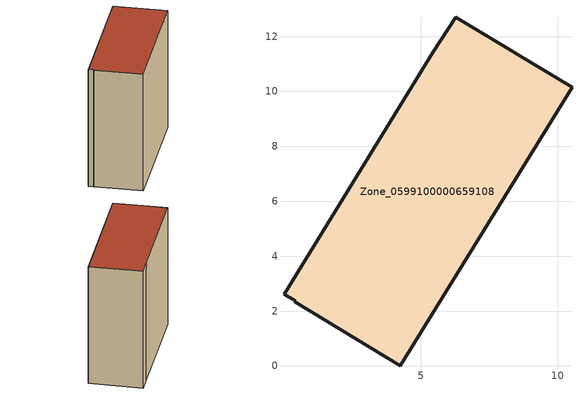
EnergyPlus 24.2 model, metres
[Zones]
Zone_0599100000659108
 floor ground (C_G): 0.43,2.38 0.01,2.6 5.46,11.44 6.28,12.71 10.51,10.15 4.26,0 0.41,2.33 z0
 wall outside (C_F): 10.51,10.15 6.28,12.71 5.46,11.44 0.01,2.6 0.43,2.38 0.41,2.33 4.26,0 10.51,10.15 z0:11.87
 roof outside (C_R): 0.01,2.6 0.43,2.38 0.41,2.33 4.26,0 10.51,10.15 6.28,12.71 5.46,11.44 z11.87
[BUILDING]
Pand.0599100000659108: North Axis=0; Terrain=City; Loads Convergence Tolerance Value=0.04; Temperature Convergence Tolerance Value=0.4; Solar Distribution=FullExterior; Maximum Number of Warmup Days=25; Minimum Number of Warmup Days=1
[Site:Location]
Rotterdam.The.Hague.AP_ZH_NLD Design_Conditions: Latitude=51.96; Longitude=4.45; Time Zone=1; Elevation=-4.5
[SITE:GROUNDTEMPERATURE:BUILDINGSURFACE]
18, 18, 18, 18, 18, 18, 18, 18, 18, 18, 18, 18
[MATERIAL] Thermal Absorptance=0.9; Solar Absorptance=0.7; Visible Absorptance=0.7
Name | Roughness | Thickness | Conductivity | Density | Specific Heat
G.TI.1946 | MediumSmooth | 0.15 | 1 | 540 | 1210
F.TI.1946 | Rough | 0.3 | 0.857143 | 1920 | 840
R.TI.1946 | MediumRough | 0.2 | 0.1 | 1500 | 1000
[CONSTRUCTION]
C_G: G.TI.1946
C_F: F.TI.1946
C_R: R.TI.1946
[ZONE]
Zone_0599100000659108: Type=1; Multiplier=1; Ceiling Height=Autocalculate; Volume=Autocalculate; Floor Area=autocalculate; Part of Total Floor Area=Yes
[ZONEINFILTRATION:DESIGNFLOWRATE]
Infil_Zone_0599100000659108: Zone or ZoneList or Space or SpaceList=Zone_0599100000659108; Schedule=AlwaysOn; Design Flow Rate Calculation Method=Flow/Area; Flow Rate per Floor Area=0.003; Constant Term Coefficient=1; Temperature Term Coefficient=0; Velocity Term Coefficient=0; Velocity Squared Term Coefficient=0
[HVACTEMPLATE:ZONE:IDEALLOADSAIRSYSTEM]
Zone_0599100000659108: Maximum Heating Supply Air Temperature=50; Minimum Cooling Supply Air Temperature=13; Maximum Heating Supply Air Humidity Ratio=0.0156; Minimum Cooling Supply Air Humidity Ratio=0.0077; Heating Limit=NoLimit; Cooling Limit=NoLimit; Dehumidification Control Type=ConstantSensibleHeatRatio; Cooling Sensible Heat Ratio=0.7; Dehumidification Setpoint=60; Humidification Control Type=None; Humidification Setpoint=30; Outdoor Air Method=None; Outdoor Air Flow Rate per Person=0.00944; Outdoor Air Flow Rate per Zone Floor Area=0; Outdoor Air Flow Rate per Zone=0; Demand Controlled Ventilation Type=None; Outdoor Air Economizer Type=NoEconomizer; Heat Recovery Type=None; Sensible Heat Recovery Effectiveness=0.7; Latent Heat Recovery Effectiveness=0.65
[ZONECONTROL:THERMOSTAT]
ThermostatControl_Zone_0599100000659108: Zone or ZoneList=Zone_0599100000659108; Control Type Schedule=DualSetpointControlType; Control 1=Thermostat_Zone_0599100000659108; Temperature Difference Between Cutout And Setpoint=0
[THERMOSTATSETPOINT:DUALSETPOINT]
Thermostat_Zone_0599100000659108: Heating Setpoint Temperature Schedule=HeatingSetpoint_Zone_0599100000659108; Cooling Setpoint Temperature Schedule=CoolingSetpoint_Zone_0599100000659108
[SCHEDULE:COMPACT]
HeatingSetpoint_Zone_0599100000659108: Through: 12/31, For: AllDays, Until: 24:00, 21
CoolingSetpoint_Zone_0599100000659108: Through: 12/31, For: AllDays, Until: 24:00, 24
DualSetpointControlType: Through: 12/31, For: AllDays, Until: 24:00, 4
AlwaysOn: Through: 12/31, For: AllDays, Until: 24:00, 1
